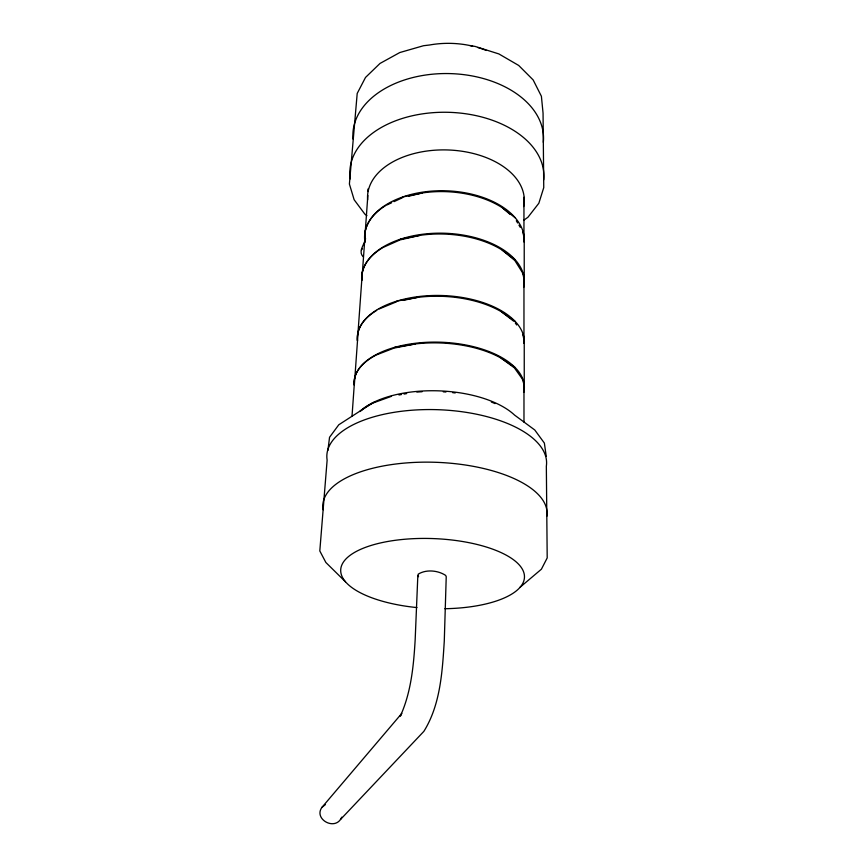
<?xml version="1.0" encoding="UTF-8"?>
<svg xmlns="http://www.w3.org/2000/svg" width="867" height="867" viewBox="0 0 867 867"><rect width="100%" height="100%" fill="white"/><g stroke="black" fill="none" stroke-linecap="round" stroke-linejoin="round"><path stroke-width="1.3" d="M417.84 575.439L415.174 639.662C413.646 665.531 411.175 692.267 400.337 716.12L401.768 713.433L321.895 807.415C313.811 818.567 333.101 830.185 340.503 819.488L423.876 731.347C440.49 704.665 442.333 671.632 444.283 641.027L446.234 576.674L445.638 575.395C437.965 570.334 426.044 569.164 418.154 574.214L418.49 576.718M352.024 416.106L354.213 385.468A83.785 42.115 2.1 0 1 376.267 354.982L394.019 348.101L415.282 343.95A85.638 43.003 2 0 1 501.115 358.136L514.792 367.24M357.432 340.623L361.745 280.615A80.035 45.691 1.9 0 1 383.062 247.453L400.055 239.899L420.354 235.282A81.812 46.666 1.9 0 1 502.156 250.054L515.204 259.807M364.682 239.628L367.846 195.476M364.79 239.335L361.842 280.334A81.335 46.45 1.8 0 1 446.223 233.299A81.335 46.45 1.8 0 1 523.646 287.465M327.91 450.417L329.547 437.282L338.769 424.787L373.482 402.386M365.581 238.642C364.617 244.277 357.659 251.549 363.24 256.773M340.503 819.488L341.782 817.137M361.398 250.075L362.395 248.677M321.895 807.415L325.439 804.565M519.972 587.349L541.409 569.196L547.196 557.947L546.34 466.186A109.946 49.928 2.1 0 0 436.264 409.647A109.946 49.928 2.1 0 0 327.13 460.117L319.804 550.957L325.873 562.488L345.478 581.8M523.722 220.294L527.97 217.216L538.851 203.236L543.75 187.608L543.056 113.144L541.398 96.259L533.162 79.937L518.683 65.437L498.861 53.927L475.116 46.428L470.001 45.561M386.91 204.97L391.678 202.737M394.062 201.632L402.407 197.73M379.182 308.945L396.609 301.759M391.331 396.371L373.233 402.927A85.443 40.359 2.1 0 0 360.011 411.543M408.639 196.235L422.337 192.951A80.328 47.956 1.8 0 1 502.567 207.917L515.356 217.899M403.122 300.394L417.46 297.403A84.001 44.629 2 0 1 501.56 311.849L514.965 321.245M402.689 197.004L422.337 192.951M400.337 239.194L420.354 235.282M398.983 394.984L401.529 394.528M404.087 394.062L406.634 393.607M396.902 301.087L417.46 297.403M394.312 347.45L415.282 343.95M501.115 358.136L514.402 367.868L522.14 378.738A83.752 42.082 2 0 1 523.592 392.361M501.56 311.849L513.589 321.126M366.882 215.655L364.79 214.041L354.137 199.735L349.401 184.032L357.204 93.43L365.516 77.445L380.006 63.443L399.806 52.54L423.508 45.723L429.512 45.008A74.67 51.576 1.4 0 1 472.602 46.135M502.156 250.054L514.825 260.49L522.205 272.216A80.013 45.658 1.8 0 1 523.635 286.717M502.567 207.917L510.219 214.485M515.28 322.925L516.656 324.962M516.309 220.782L517.632 222.971M518.943 225.149L520.265 227.338M546.253 456.4L544.368 443.07L534.776 429.989L514.608 415.12A86.83 41.02 2.1 0 0 437.185 390.8A86.83 41.02 2.1 0 0 360.217 411.099M524.232 283.856L524.221 242.576A79.851 47.728 1.8 0 0 442.517 190.729A79.851 47.728 1.8 0 0 365.105 241.817M524.253 389.489L524.242 344.297A83.503 44.423 1.9 0 0 440.783 295.484A83.503 44.423 1.9 0 0 357.54 340.352L354.321 385.208A85.139 42.808 2 0 1 441.541 342.237A85.139 42.808 2 0 1 523.852 391.949M523.95 197.275L523.95 241.72M523.961 284.333L523.971 343.408A82.159 43.675 1.9 0 0 522.66 334.424M523.971 389.922L523.982 422.131M416.962 607.583A91.945 35.005 2.3 0 1 356.337 551.434A91.945 35.005 2.3 0 1 510.576 557.741A91.945 35.005 2.3 0 1 444.879 608.721M367.619 199.811A78.409 48.888 1.7 0 1 449.139 150.013A78.409 48.888 1.7 0 1 523.646 206.574M323.131 509.753A112.201 47.317 2.2 0 1 434.345 462.252A112.201 47.317 2.2 0 1 546.806 516.331M353.032 139.088A95.348 63.226 1.5 0 1 448.521 73.565A95.348 63.226 1.5 0 1 543.327 142.307M477.739 47.49A74.67 51.576 1.4 0 1 486.344 50.481M350.333 178.862A97.039 61.991 1.6 0 1 445.183 112.255A97.039 61.991 1.6 0 1 543.685 179.924M364.996 242.077A78.583 46.959 1.8 0 1 385.717 205.522M367.966 191.542A76.914 48.303 1.7 0 1 367.976 188.995M522.66 231.847A78.55 46.916 1.7 0 1 523.592 235.586M523.939 238.1A78.55 46.916 1.7 0 1 524.036 241.839M357.432 340.623A82.181 43.708 2 0 1 376.712 310.364M416.854 392.09A87.329 41.215 2.1 0 1 422.066 391.732M443.286 391.83A87.329 41.215 2.1 0 1 445.952 392.014M452.596 392.643A87.329 41.215 2.1 0 1 455.208 392.957M491.361 402.039A87.329 41.215 2.1 0 1 495.014 403.588"/></g></svg>
